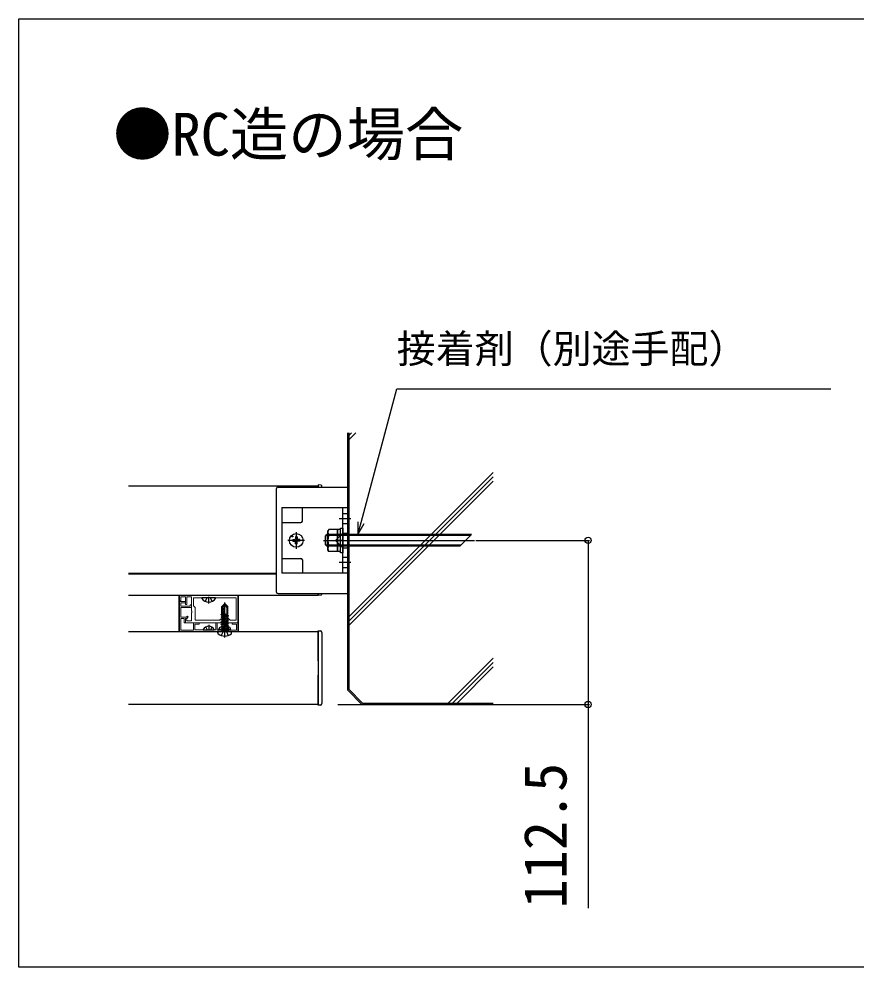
# Model space of a CAD drawing. Units: millimetres, scale not verified. Extents: x -1750 to 1750, y -2608 to 2592.
# Drawn here: x 350 to 924, y -1128 to -478 of the extents above; entities that cross this region are included whole.
import ezdxf
from ezdxf.enums import TextEntityAlignment as Align

# ---------------------------------------------------------------- set-up
doc = ezdxf.new("R2010")
doc.units = ezdxf.units.MM
doc.header["$LTSCALE"] = 14
for name, color, linetype in [('0-2_USER1', 3, 'Continuous'), ('0-4_YKK_12', 2, 'Continuous'), ('0-5_YKK_13', 4, 'Continuous'), ('0-6_YKK_D', 6, 'Continuous'), ('0-8_YSS_K', 3, 'Continuous')]:
    doc.layers.add(name, color=color, linetype=linetype)
doc.layers.add('0-3_YKK_11', color=7, linetype='Continuous', lineweight=18)
doc.styles.add('ＭＳ ゴシック', font='')
doc.styles.get('ＭＳ ゴシック').set_extended_font_data('MS Gothic')

msp = doc.modelspace()

# ---------------------------------------------------------------- linework, layer by layer
at = {"layer": '0-3_YKK_11'}
for points in [[(500, -873.5), (460, -873.5), (460, -877.5), (460.9, -877.5), (460.9, -874.8), (464, -874.8), (464, -880), (465, -880), (465, -874.8), (468.3, -874.8), (468.3, -884.33), (468.44, -884.52), (468.44, -885.48), (468.3, -885.67), (468.3, -891.2), (465, -891.2), (465, -890.5), (464, -890.5), (464, -892.5), (490.33, -892.5), (490.52, -892.36), (491.48, -892.36), (491.67, -892.5), (500, -892.5)], [(498.9, -875.3), (469.6, -875.3), (469.6, -880.8), (470.8, -882), (470.8, -890.6), (487.4, -890.6), (488, -890), (494, -890), (494.6, -890.6), (498.9, -890.6)], [(460, -898.5), (500, -898.5), (500, -892.5), (496, -892.5), (496, -893.4), (499.1, -893.4), (499.1, -897.6), (485.9, -897.6), (485.9, -892.5), (485, -892.5), (485, -897.4), (470.4, -897.4), (470.4, -893.4), (473.5, -893.4), (473.5, -892.5), (469.5, -892.5), (469.5, -897.6), (460.9, -897.6), (460.9, -889.5), (463.1, -889.5), (463.1, -892.5), (464, -892.5), (464, -889.5), (465, -889.5), (466.03, -888.47), (465.4, -887.83), (464.63, -888.6), (460.9, -888.6), (460.9, -882.1), (468.3, -882.1), (468.3, -880.2), (467.4, -880.2), (467.4, -881.2), (460.9, -881.2), (460.9, -878.9), (464, -878.9), (464, -878), (460, -878)]]:
    msp.add_lwpolyline(points, close=True, dxfattribs=at)
at = {"layer": '0-4_YKK_12'}
for p, q in [((425, -798.5), (555, -798.5)), ((425, -858.5), (526.5, -858.5)), ((425, -859), (526.5, -859))]:
    msp.add_line(p, q, dxfattribs=at)
msp.add_lwpolyline([(350, -478.5), (1600, -478.5), (1600, -1128.5), (350, -1128.5)], close=True, dxfattribs=at)
for points in [[(555, -798.5), (555, -799.5), (555, -798.5)], [(425, -873.5), (555, -873.5), (555, -872.5)], [(425, -898.5), (555, -898.5), (555, -948.5), (425, -948.5)]]:
    msp.add_lwpolyline(points, dxfattribs=at)
at = {"layer": '0-5_YKK_13'}
for p, q in [((557.5, -799.5), (557.5, -798.62)), ((526.5, -871.5), (526.5, -800.5)), ((530, -813.5), (530, -858.5)), ((544.2, -822.7), (544.2, -813.5)), ((571.8, -858.5), (571.8, -813.5)), ((571.8, -817.5), (575, -817.5)), ((530, -823.7), (543.2, -823.7)), ((569.3, -821), (577.5, -821)), ((571.8, -824.5), (575, -824.5)), ((540, -830.27), (540, -841.74)), ((560, -833), (561, -832)), ((660, -832), (561, -832)), ((561.2, -832), (561.2, -840)), ((571.8, -831), (575, -831)), ((660, -832), (652, -840)), ((545.74, -836), (534.27, -836)), ((537.62, -835.41), (538.66, -835.39)), ((537.62, -836.59), (538.66, -836.61)), ((538.66, -835.39), (539.27, -835.27)), ((538.66, -836.61), (539.27, -836.73)), ((539.39, -834.66), (539.27, -835.27)), ((539.39, -837.34), (539.27, -836.73)), ((539.41, -833.62), (539.39, -834.66)), ((539.41, -838.37), (539.39, -837.34)), ((540.59, -833.62), (540.61, -834.66)), ((540.59, -838.38), (540.61, -837.34)), ((540.61, -834.66), (540.73, -835.27)), ((540.61, -837.34), (540.73, -836.73)), ((541.34, -835.39), (540.73, -835.27)), ((541.34, -836.61), (540.73, -836.73)), ((542.38, -835.41), (541.34, -835.39)), ((542.38, -836.59), (541.34, -836.61)), ((558.71, -836), (662.12, -836)), ((560, -839), (560, -833)), ((659.32, -832.68), (560.32, -832.68)), ((568.2, -832.25), (562.28, -832.25)), ((566.8, -836), (571.8, -841)), ((560, -839), (561, -840)), ((652.68, -839.32), (560.32, -839.32)), ((652, -840), (561, -840)), ((568.2, -839.75), (562.28, -839.75)), ((570.2, -843.7), (568.2, -843.7)), ((571.8, -841), (575, -841)), ((530, -848.3), (543.2, -848.3)), ((544.2, -849.3), (544.2, -858.5)), ((569.3, -851), (577.5, -851)), ((571.8, -847.5), (575, -847.5)), ((571.8, -854.5), (575, -854.5)), ((459.5, -874), (459.5, -898)), ((475.25, -875.9), (475.25, -875.8)), ((484.25, -875.3), (475.75, -875.3)), ((477.65, -877.81), (478.85, -875.39)), ((480, -879.3), (480, -874.79)), ((482.35, -877.81), (481.14, -875.39)), ((484.75, -875.9), (484.75, -875.8)), ((500.5, -898), (500.5, -874)), ((527.5, -872.5), (575, -872.5)), ((557.5, -872.5), (557.5, -872.88)), ((575, -871.76), (575, -872.5)), ((488.95, -881.37), (490.82, -879.5)), ((488.95, -881.37), (489.45, -881.58)), ((488.95, -886.5), (488.95, -881.37)), ((489.45, -886.5), (490.21, -880.82)), ((490.21, -880.82), (489.45, -881.58)), ((489.45, -887.71), (489.45, -881.58)), ((490.03, -887.75), (491.29, -880)), ((490.21, -880.82), (490.82, -879.5)), ((491.18, -879.5), (490.82, -879.5)), ((491, -902.6), (491, -878.5)), ((492.35, -881.84), (491, -879.5)), ((493.05, -881.37), (491.18, -879.5)), ((493.05, -881.37), (492.35, -881.84)), ((492.35, -881.84), (492.35, -886.5)), ((493.05, -886.5), (493.05, -881.37)), ((488.53, -886.91), (489.45, -886.7)), ((489.45, -886.82), (488.53, -887.02)), ((488.53, -887.02), (488.53, -886.91)), ((488.53, -887.02), (489.18, -887.4)), ((488.53, -888.55), (493.47, -887.73)), ((493.47, -887.85), (488.53, -888.67)), ((488.53, -888.67), (488.53, -888.55)), ((488.53, -888.67), (489.18, -889.05)), ((488.53, -890.2), (493.47, -889.38)), ((493.47, -889.5), (488.53, -890.32)), ((488.53, -890.32), (488.53, -890.2)), ((488.53, -890.32), (489.18, -890.69)), ((488.95, -886.5), (489.45, -886.5)), ((489.18, -886.53), (489.18, -886.5)), ((489.18, -887.4), (489.45, -887.34)), ((489.18, -888.18), (489.18, -887.4)), ((489.18, -889.05), (492.82, -888.22)), ((489.18, -889.83), (489.18, -889.05)), ((489.18, -890.69), (492.82, -889.87)), ((490.13, -887.18), (492.82, -886.57)), ((491.67, -886.5), (490.2, -886.75)), ((490.22, -886.62), (490.96, -886.5)), ((490.24, -886.5), (493.05, -886.5)), ((492.95, -886.5), (492.82, -886.57)), ((492.82, -887.36), (492.82, -886.57)), ((493.47, -887.73), (492.82, -887.36)), ((493.47, -887.85), (492.82, -888.22)), ((492.82, -889), (492.82, -888.22)), ((493.47, -889.38), (492.82, -889)), ((493.47, -889.5), (492.82, -889.87)), ((492.82, -890.65), (492.82, -889.87)), ((493.47, -887.85), (493.47, -887.73)), ((493.47, -889.5), (493.47, -889.38)), ((477.95, -895.43), (478.85, -897.25)), ((480, -893.9), (480, -897.86)), ((482.05, -895.43), (481.14, -897.25)), ((487, -897.1), (487.14, -896.3)), ((488.53, -891.85), (493.47, -891.03)), ((493.47, -891.14), (488.53, -891.97)), ((488.53, -891.97), (488.53, -891.85)), ((488.53, -891.97), (489.18, -892.34)), ((488.53, -893.5), (493.47, -892.67)), ((493.47, -892.79), (488.53, -893.62)), ((488.53, -893.62), (488.53, -893.5)), ((488.53, -893.62), (489.18, -893.99)), ((488.53, -895.15), (493.47, -894.32)), ((493.47, -894.44), (488.53, -895.26)), ((488.53, -895.26), (488.53, -895.15)), ((488.53, -895.26), (489.18, -895.64)), ((488.53, -896.79), (493.47, -895.97)), ((493.47, -896.09), (488.53, -896.91)), ((488.53, -896.79), (489.18, -896.42)), ((488.53, -896.91), (488.53, -896.79)), ((488.53, -896.91), (489.18, -897.28)), ((489.18, -891.48), (489.18, -890.69)), ((489.18, -892.34), (492.82, -891.52)), ((489.18, -893.12), (489.18, -892.34)), ((489.18, -893.99), (492.82, -893.17)), ((489.18, -894.77), (489.18, -893.99)), ((489.18, -895.64), (492.82, -894.81)), ((489.18, -896.42), (492.82, -895.6)), ((489.18, -896.42), (489.18, -895.64)), ((489.18, -897.28), (492.82, -896.46)), ((493.3, -895.12), (492.14, -897.44)), ((493.47, -891.03), (492.82, -890.65)), ((493.47, -891.14), (492.82, -891.52)), ((492.82, -892.3), (492.82, -891.52)), ((493.47, -892.67), (492.82, -892.3)), ((493.47, -892.79), (492.82, -893.17)), ((492.82, -893.95), (492.82, -893.17)), ((493.47, -894.32), (492.82, -893.95)), ((493.47, -894.44), (492.82, -894.81)), ((492.82, -895.6), (492.82, -894.81)), ((493.47, -895.97), (492.82, -895.6)), ((493.47, -896.09), (492.82, -896.46)), ((492.82, -897.24), (492.82, -896.46)), ((493.47, -891.14), (493.47, -891.03)), ((493.47, -892.79), (493.47, -892.67)), ((493.47, -894.44), (493.47, -894.32)), ((493.47, -896.09), (493.47, -895.97)), ((495, -897.1), (494.86, -896.3)), ((476.4, -897.4), (483.6, -897.4)), ((486.26, -899.36), (486.26, -899.2)), ((486.96, -898.5), (495.03, -898.5)), ((495, -897.1), (487, -897.1)), ((487, -897.1), (487.09, -897.6)), ((494.91, -897.6), (487.09, -897.6)), ((489.87, -898.5), (488.55, -901.16)), ((489.18, -898.3), (489.18, -897.28)), ((492.82, -897.24), (489.23, -898.32)), ((489.23, -898.32), (493.47, -897.62)), ((489.23, -898.44), (492.82, -898.11)), ((489.87, -898.5), (491, -897.9)), ((492.13, -898.5), (491, -897.9)), ((492.14, -897.44), (491.84, -897.6)), ((492.13, -898.5), (493.45, -901.16)), ((493.47, -897.62), (492.82, -897.24)), ((493.47, -897.73), (492.82, -898.11)), ((492.82, -898.3), (492.82, -898.11)), ((493.47, -897.73), (493.47, -897.62)), ((493.47, -897.73), (493.47, -897.62)), ((495, -897.1), (494.91, -897.6)), ((495.73, -899.36), (495.73, -899.2)), ((555, -898), (556.56, -898.1)), ((555, -898.8), (555, -898)), ((555, -918.5), (555, -898.8)), ((557.5, -899.09), (557.5, -947.91)), ((555, -918.5), (555, -928.5)), ((555, -948.2), (555, -928.5))]:
    msp.add_line(p, q, dxfattribs=at)
for points in [[(527.5, -799.5), (575, -799.5), (575, -800.24)], [(557.03, -798.12), (555, -798), (555, -798.5)], [(575, -800.24), (575, -801.24), (575, -870.76), (575, -871.76)], [(530, -813.5), (575, -813.5), (575, -858.5), (530, -858.5)], [(568.2, -828.5), (568.2, -843.51), (562.28, -843.51), (561.7, -842.5), (561.7, -829.5)], [(568.2, -828.5), (562.28, -828.5), (561.7, -829.5)], [(571.8, -836), (566.8, -836), (571.8, -831)], [(568.2, -843.7), (568.2, -828.3), (570.2, -828.3)], [(555, -872.5), (555, -873.5), (557.03, -873.38)], [(488.53, -886.91), (489.18, -886.53), (489.32, -886.5)], [(488.53, -888.55), (489.18, -888.18), (492.82, -887.36)], [(488.53, -890.2), (489.18, -889.83), (492.82, -889)], [(488.53, -891.85), (489.18, -891.48), (492.82, -890.65)], [(488.53, -893.5), (489.18, -893.12), (492.82, -892.3)], [(488.53, -895.15), (489.18, -894.77), (492.82, -893.95)], [(488.7, -895.12), (489.85, -897.44), (490.16, -897.6)], [(493.47, -897.73), (489.23, -898.44), (489.23, -898.32)], [(556.56, -948.9), (555, -949), (555, -948.2)]]:
    msp.add_lwpolyline(points, dxfattribs=at)
msp.add_lwpolyline([(570.2, -844.5), (570.2, -827.5), (571.8, -827.5), (571.8, -844.5)], close=True, dxfattribs=at)
for centre, radius in [((540, -836), 4.74), ((537.36, -833.36), 0.3)]:
    msp.add_circle(centre, radius, dxfattribs=at)
for centre, radius, start, end in [((557, -798.62), 0.5, 0, 86.5), ((543.2, -822.7), 1, 270, 0), ((565.02, -830.37), 3.32, 145.61575, 214.38425), ((540, -836), 2.45, 165.9892, 194.0108), ((540, -836), 2.45, 75.9892, 104.0108), ((540, -836), 2.45, 255.9892, 284.0108), ((540, -836), 2.45, 345.9892, 14.0108), ((574.12, -836), 12.42, 162.41205, 197.58795), ((565.02, -841.63), 3.32, 145.61575, 214.38425), ((543.2, -849.3), 1, 0, 90), ((460.5, -874), 0.999, 150.10324, 180.02002), ((475.75, -875.8), 0.5, 90, 180), ((480, -872.4), 5.9, 216.38156, 323.61844), ((484.25, -875.8), 0.5, 0, 90), ((499.5, -874), 0.999, 359.97998, 29.89676), ((557, -872.88), 0.5, 273.5, 0), ((489.74, -887.71), 0.294, 180, 270), ((489.74, -887.71), 0.294, 270, 350.8071), ((480, -899.1), 4.2, 27.28096, 152.71904), ((488.03, -896.45), 0.9, 122.05588, 170), ((491, -901.2), 6.5, 57.94412, 122.05588), ((493.97, -896.45), 0.9, 10, 57.94412), ((460.5, -898), 0.999, 179.97998, 209.89676), ((476.4, -897.25), 0.154, 152.71904, 270), ((483.6, -897.25), 0.154, 270, 27.28096), ((486.96, -899.2), 0.7, 90, 180), ((487.13, -899.36), 0.862, 180, 230.87645), ((491, -894.6), 7, 230.87645, 270), ((488.98, -898.3), 0.2, 270, 0), ((491, -894.6), 7, 270, 309.12355), ((493.02, -898.3), 0.2, 180, 270), ((495.03, -899.2), 0.7, 0, 90), ((494.87, -899.36), 0.862, 309.12355, 0), ((499.5, -898), 0.999, 330.10324, 0.02002), ((556.5, -899.09), 1, 0, 86.5), ((556.5, -947.91), 1, 273.5, 0)]:
    msp.add_arc(centre, radius, start, end, dxfattribs=at)
for centre, major_axis, start_param, end_param in [((527.5, -800.5), (0.71, -0.71), 2.358058, 3.925127), ((527.5, -871.5), (-0.71, -0.71), 5.499651, 7.06672)]:
    msp.add_ellipse(centre, major_axis=major_axis, ratio=0.99628, start_param=start_param, end_param=end_param, dxfattribs=at)
at = {"layer": '0-6_YKK_D'}
for p, q in [((663.12, -836), (741, -836)), ((568.5, -948.5), (741, -948.5))]:
    msp.add_line(p, q, dxfattribs=at)
for points in [[(582.22, -832), (584.42, -823.79), (609.01, -732), (906.21, -732)], [(582.22, -823.2), (582.22, -832), (586.62, -824.38)], [(740, -836), (740, -948.5), (740, -1088.09)]]:
    msp.add_lwpolyline(points, dxfattribs=at)
for centre in [(740, -836), (740, -948.5)]:
    msp.add_circle(centre, 2.12, dxfattribs=at)
at = {"layer": '0-8_YSS_K'}
for p, q in [((575, -762.24), (575, -938.5)), ((576, -764.08), (577.84, -762.24)), ((576, -767.08), (580.84, -762.24)), ((576, -888.36), (675, -789.36)), ((576, -891.36), (675, -792.36)), ((576, -894.36), (675, -795.36)), ((644.14, -947.5), (675, -916.64)), ((647.14, -947.5), (675, -919.64)), ((650.14, -947.5), (675, -922.64)), ((575, -938.5), (585, -948.5)), ((585, -948.5), (675, -948.5))]:
    msp.add_line(p, q, dxfattribs=at)
msp.add_lwpolyline([(576, -762.24), (576, -938.09), (585.41, -947.5), (675, -947.5)], dxfattribs=at)

# ---------------------------------------------------------------- texts
at = {"layer": '0-2_USER1', "style": 'ＭＳ ゴシック'}
msp.add_text('●RC造の場合\u3000', height=29.33, dxfattribs=at).set_placement((414.55, -581), align=Align.BOTTOM_LEFT)
at = {"layer": '0-6_YKK_D', "style": 'ＭＳ ゴシック'}
msp.add_text('接着剤（別途手配）', height=19.57, dxfattribs=at).set_placement((608.88, -720.21), align=Align.BOTTOM_LEFT)
msp.add_text('112.5', height=29.33, rotation=90, dxfattribs=at).set_placement((734, -1088.23), align=Align.BOTTOM_LEFT)

doc.saveas('drawing.dxf')
